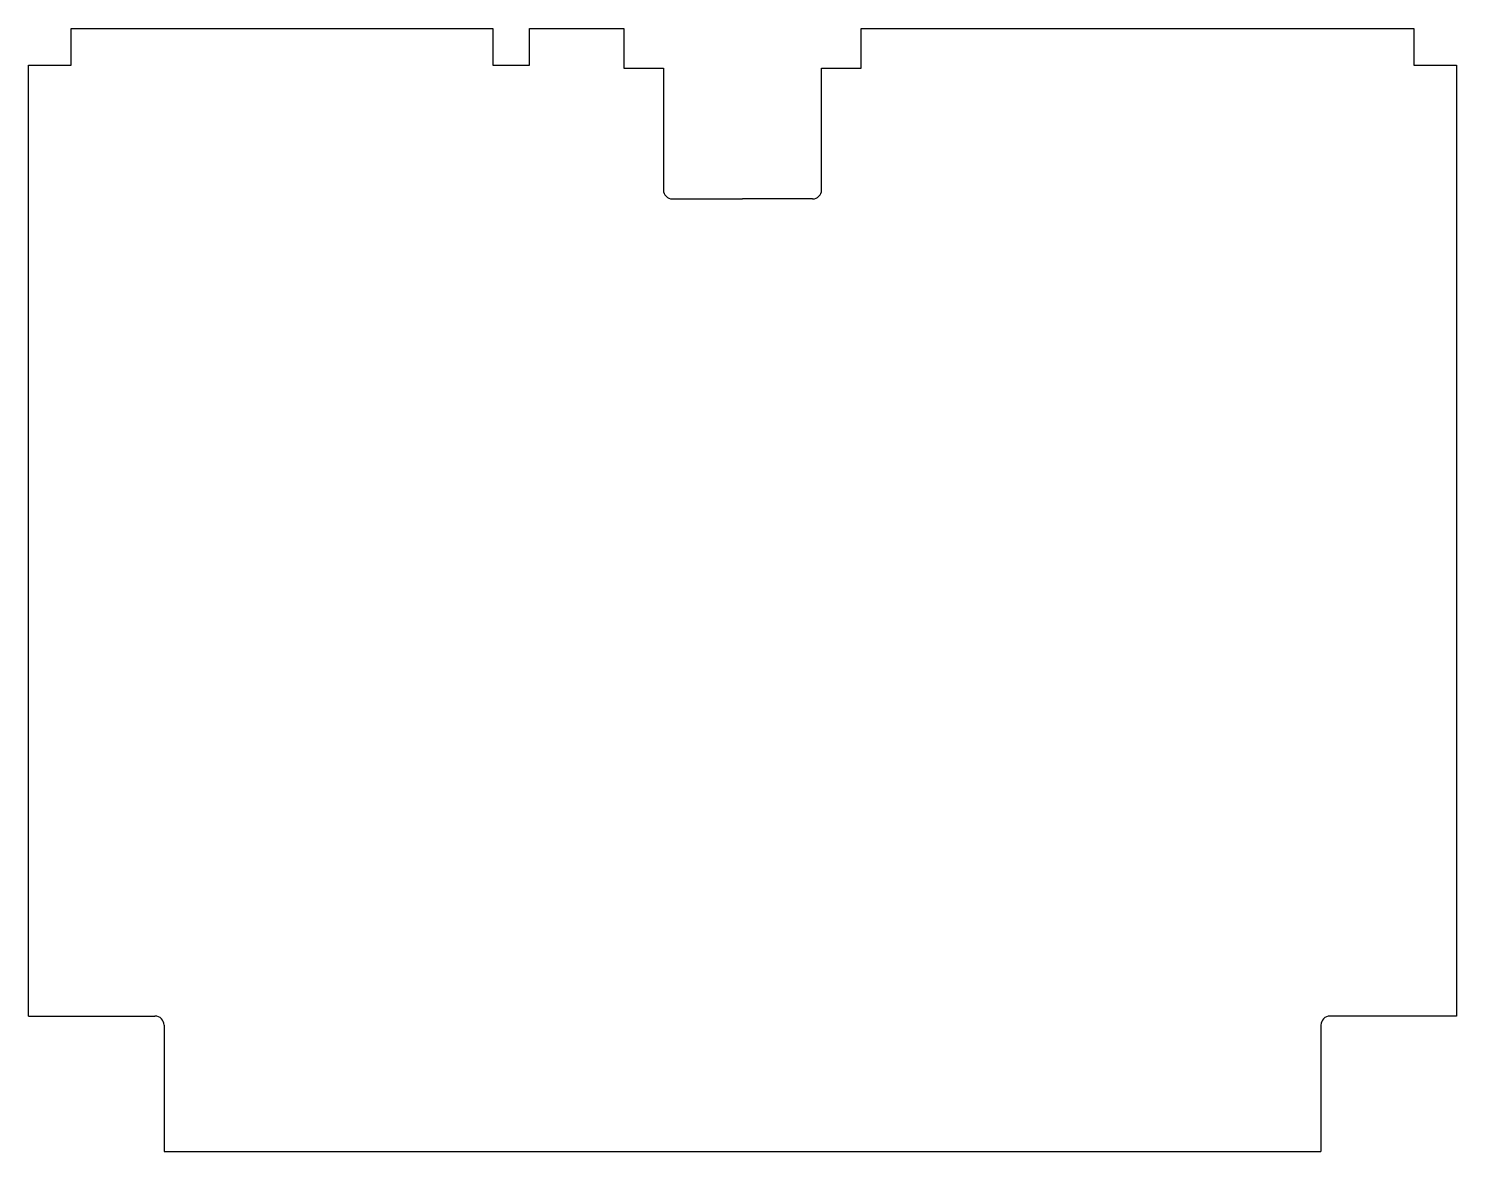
# Model space of a CAD drawing. Header units: millimetres. Extents: x -234 to 234, y -184 to 184.
import ezdxf

# ---------------------------------------------------------------- set-up
doc = ezdxf.new("R2010")
doc.units = ezdxf.units.MM
doc.layers.add('Sketch005', color=7, linetype='CONTINUOUS')

msp = doc.modelspace()

# ---------------------------------------------------------------- linework, layer by layer
at = {"layer": 'Sketch005'}
for p, q in [((-220.5, 172.5), (-220.5, 184.5)), ((-220.5, 184.5), (-82, 184.5)), ((-82, 184.5), (-82, 172.5)), ((-70, 172.5), (-70, 184.5)), ((-70, 184.5), (-39, 184.5)), ((-39, 184.5), (-39, 171.5)), ((39, 171.5), (39, 184.5)), ((39, 184.5), (220.5, 184.5)), ((220.5, 184.5), (220.5, 172.5)), ((-234.5, -140), (-234.5, 172.5)), ((-234.5, 172.5), (-220.5, 172.5)), ((-82, 172.5), (-70, 172.5)), ((-39, 171.5), (-26, 171.5)), ((-26, 171.5), (-26, 131.5)), ((26, 131.5), (26, 171.5)), ((26, 171.5), (39, 171.5)), ((220.5, 172.5), (234.5, 172.5)), ((234.5, 172.5), (234.5, -140)), ((-23, 128.5), (0, 128.5)), ((23, 128.5), (0, 128.5)), ((-234.5, -140), (-193, -140)), ((234.5, -140), (193, -140)), ((-190, -143), (-190, -184.5)), ((190, -143), (190, -184.5)), ((-190, -184.5), (0, -184.5)), ((0, -184.5), (190, -184.5))]:
    msp.add_line(p, q, dxfattribs=at)
for centre, start, end in [((-23, 131.5), 180, -90), ((23, 131.5), -90, 0), ((-193, -143), 0, 90), ((193, -143), 90, 180)]:
    msp.add_arc(centre, 3, start, end, dxfattribs=at)

doc.saveas('drawing.dxf')
